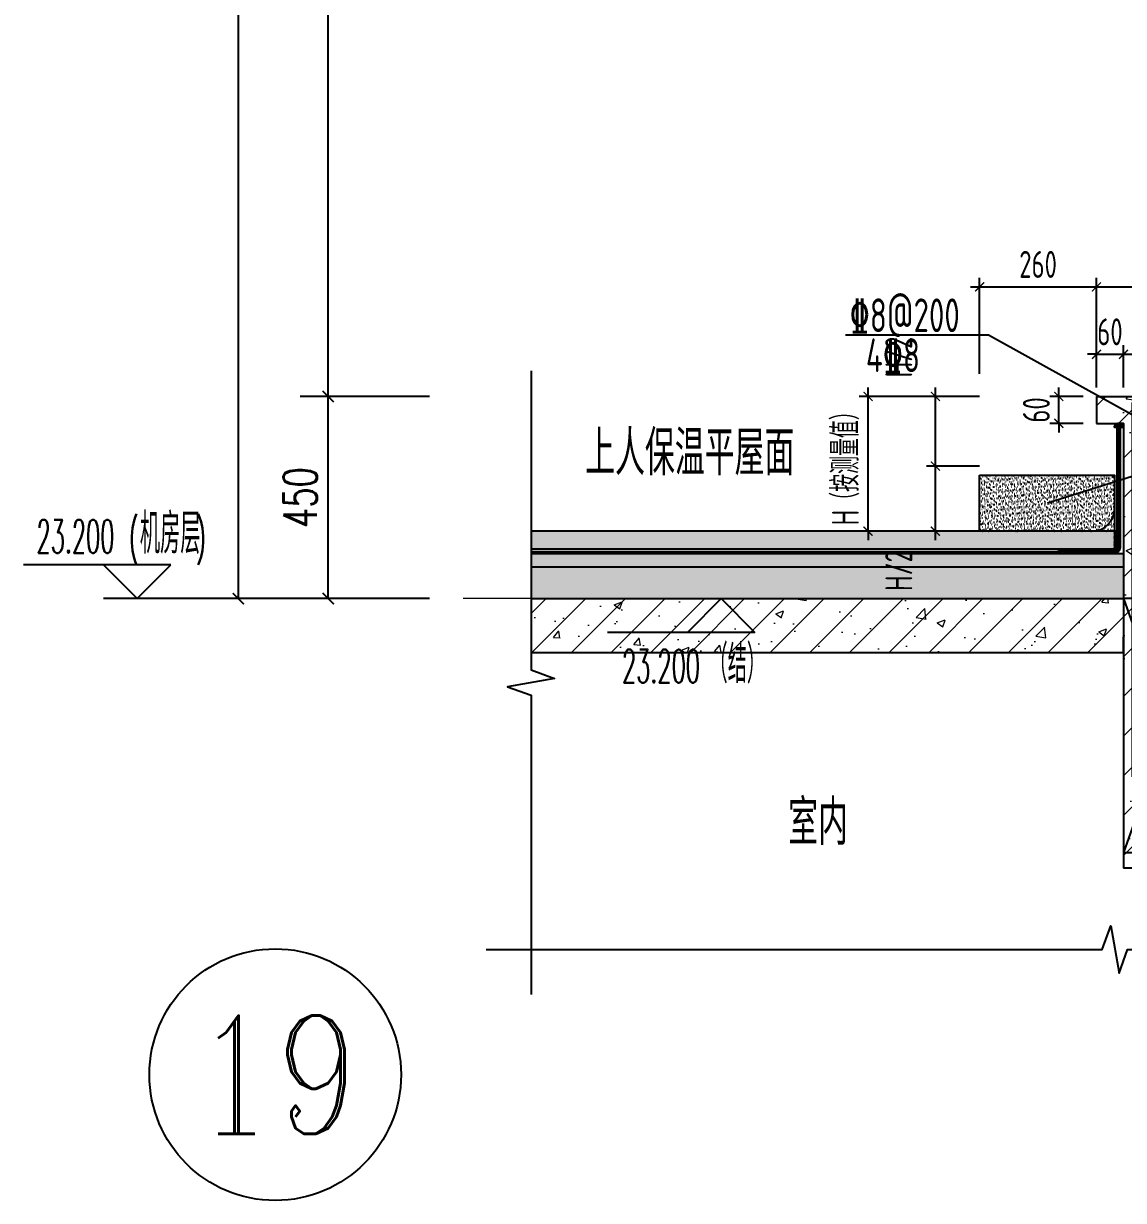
# Model space of a CAD drawing. Extents: x -812054 to 22247, y -644080 to 1003627.
# Drawn here: x -19368 to -16920, y -219265 to -216645 of the extents above; entities that cross this region are included whole.
import ezdxf
from ezdxf.enums import TextEntityAlignment as Align

# ---------------------------------------------------------------- set-up
doc = ezdxf.new("R2010")
doc.units = 0
doc.header["$LTSCALE"] = 1000
doc.linetypes.add('DASH', pattern=[0.35, 0.25, -0.1])
doc.linetypes.add('DOTE', pattern=[2.42, 2, -0.2, 0.02, -0.2])
doc.layers.get('0').update_dxf_attribs({"linetype": 'CONTINUOUS'})
doc.layers.get('DEFPOINTS').update_dxf_attribs({"linetype": 'CONTINUOUS'})
for name, color, linetype in [('3-屋面构造层', 157, 'CONTINUOUS'), ('AXIS', 3, 'CONTINUOUS'), ('DIM', 2, 'CONTINUOUS'), ('DIM_ELEV', 3, 'CONTINUOUS'), ('DIM_IDEN', 67, 'CONTINUOUS'), ('DIM_SYMB', 3, 'CONTINUOUS'), ('PUB_DIM', 3, 'CONTINUOUS'), ('PUB_TEXT', 2, 'CONTINUOUS'), ('REIN', 6, 'CONTINUOUS'), ('S-大样-砼线', 7, 'CONTINUOUS'), ('S-引出线', 40, 'CONTINUOUS'), ('TEXT', 2, 'CONTINUOUS'), ('WALL', 5, 'CONTINUOUS'), ('立面-看线', 251, 'CONTINUOUS')]:
    doc.layers.add(name, color=color, linetype=linetype)
for name, color, linetype, lineweight in [('AXIS_TEXT', 7, 'CONTINUOUS', 20), ('DOTE', 19, 'DOTE', 9), ('PUB_HATCH', 8, 'CONTINUOUS', 9)]:
    doc.layers.add(name, color=color, linetype=linetype, lineweight=lineweight)
doc.styles.add('_TCH_AXIS', font='COMPLEX', dxfattribs={"bigfont": 'GBCBIG'})
doc.styles.add('_TCH_DIM', font='SIMPLEX.shx', dxfattribs={"width": 0.7, "bigfont": 'GBCBIG.shx'})
doc.styles.add('_TCH_DIM_T3', font='SIMPLEX', dxfattribs={"width": 0.705882, "bigfont": 'GBCBIG'})
doc.styles.add('TSSD_DIMENSION', font='Tssdeng.shx', dxfattribs={"width": 0.7, "bigfont": 'tssdchn.shx'})
doc.styles.add('TSSD_REIN', font='tssdeng.shx', dxfattribs={"width": 0.7, "height": 300, "bigfont": 'tssdchn.shx'})
doc.dimstyles.new('_TCH_ARCH&&25', dxfattribs={"dimtxt": 74.375, "dimasz": 25, "dimexe": 62.5, "dimexo": 75, "dimgap": 25, "dimtad": 1, "dimdec": 0, "dimzin": 0, "dimdsep": 46, "dimtxsty": '_TCH_DIM_T3', "dimblk": 'ARCHTICK', "dimcen": 0.09, "dimclrt": 7, "dimazin": 0, "dimtfac": 1, "dimtdec": 0, "dimtix": 1, "dimtmove": 2, "dimatfit": 3, "dimldrblk": 'ARCHTICK', "dimfxl": 1, "dimtolj": 1, "dimtzin": 0, "dimarcsym": 0})
doc.dimstyles.new('TSSD_20_20', dxfattribs={"dimtxt": 60, "dimasz": 20, "dimexe": 20, "dimexo": 50, "dimgap": 20, "dimtad": 1, "dimdec": 0, "dimzin": 0, "dimdsep": 46, "dimtxsty": 'TSSD_DIMENSION', "dimblk": 'ARCHTICK', "dimblk1": 'ARCHTICK', "dimblk2": 'ARCHTICK', "dimcen": 0, "dimdle": 20, "dimclrt": 7, "dimadec": 0, "dimazin": 0, "dimtfac": 1, "dimtdec": 0, "dimtix": 1, "dimtmove": 2, "dimatfit": 3, "dimfxl": 1, "dimtolj": 1, "dimtzin": 0, "dimarcsym": 0})
pattern_1 = [(45, (-700045.335, -61224.87), (-44.194174, 44.194174), []), (50, (-700045.33, -61224.87), (179.315046, -15.688034), [18.75, -206.25]), (355, (-700045.33, -61224.87), (-34.687833, 188.048033), [15, -165]), (100.4514, (-700030.4, -61226.18), (144.627345, 172.359886), [15.935047, -175.28553]), (46.1842, (-700045.33, -61174.87), (266.81026, -41.379754), [28.125, -309.375]), (96.6356, (-700023.1, -61178.32), (233.66568, 243.52947), [23.90257, -262.92825]), (351.1842, (-700045.33, -61174.87), (233.66549, 243.52965), [22.5, -247.5]), (21, (-700020.33, -61187.37), (149.226763, -100.654723), [18.75, -206.25]), (326, (-700020.33, -61187.37), (60.828833, 181.28751), [15, -165]), (71.4514, (-700007.9, -61195.76), (210.055657, 80.632624), [15.935047, -175.28553]), (37.5, (-700045.335, -61224.87), (3.039964, 83.2234635), [0, -163, 0, -167.5, 0, -165.625]), (7.5, (-700045.335, -61224.87), (65.767384, 98.602928), [0, -95.5, 0, -159.25, 0, -63.125]), (327.5, (-700101.085, -61224.87), (133.455609, -5.638718), [0, -62.5, 0, -195, 0, -258.75]), (317.5, (-700126.08, -61224.87), (145.796542, 25.026246), [0, -81.25, 0, -129.5, 0, -183.75])]

# ---------------------------------------------------------------- blocks, each defined once
blk = doc.blocks.new('_ArchTick')
at = {"color": 0, "linetype": 'ByBlock', "const_width": 0.15}
blk.add_lwpolyline([(-0.5, -0.5), (0.5, 0.5)], dxfattribs=at)
blk = doc.blocks.new('*D3499')
at = {"layer": 'DEFPOINTS', "color": 0, "transparency": 16777216}
for p in [(-17488.8, -217475.1), (-17190.5, -217475.2), (-17190.5, -217775.2)]:
    blk.add_point(p, dxfattribs=at)
at = {"layer": 'DIM', "color": 0, "lineweight": -2, "transparency": 16777216}
for p, q in [((-17240.5, -217475.2), (-17508.8, -217475.1)), ((-17488.9, -217775.1), (-17488.8, -217475.1)), ((-17488.8, -217475.1), (-17488.8, -217455.1)), ((-17240.5, -217775.2), (-17508.9, -217775.1)), ((-17488.9, -217775.1), (-17488.9, -217795.1))]:
    blk.add_line(p, q, dxfattribs=at)
at = {"layer": 'DIM', "color": 0, "lineweight": -2, "transparency": 16777216, "xscale": 20, "yscale": 20, "zscale": 20}
for p, rotation in [((-17488.8, -217475.1), 269.9914374680386), ((-17488.9, -217775.1), 89.99143746803853)]:
    blk.add_blockref('_ArchTick', p, dxfattribs=dict(at, rotation=rotation))
at = {"layer": 'DIM', "color": 7, "transparency": 16777216, "insert": (-17538.8, -217625.1), "char_height": 60, "attachment_point": 5, "rotation": 89.9914, "style": 'TSSD_DIMENSION'}
blk.add_mtext('\\A1;H（按测量值）', dxfattribs=at)
blk = doc.blocks.new('*D3500')
at = {"layer": 'DEFPOINTS', "color": 0, "transparency": 16777216}
for p in [(-17338.8, -217475.2), (-17190.5, -217475.2), (-17190.5, -217630.2)]:
    blk.add_point(p, dxfattribs=at)
at = {"layer": 'DIM', "color": 0, "lineweight": -2, "transparency": 16777216}
for p, q in [((-17240.5, -217475.2), (-17358.8, -217475.2)), ((-17338.8, -217650.2), (-17338.8, -217455.2)), ((-17240.5, -217630.2), (-17358.8, -217630.2))]:
    blk.add_line(p, q, dxfattribs=at)
at = {"layer": 'DIM', "color": 0, "lineweight": -2, "transparency": 16777216, "xscale": 20, "yscale": 20, "zscale": 20}
for p, rotation in [((-17338.8, -217475.2), 89.99143746801619), ((-17338.8, -217630.2), 269.9914374680162)]:
    blk.add_blockref('_ArchTick', p, dxfattribs=dict(at, rotation=rotation))
at = {"layer": 'DIM', "color": 7, "transparency": 16777216, "insert": (-17420.5, -217387.5), "char_height": 60, "attachment_point": 5, "rotation": 89.9914, "style": 'TSSD_DIMENSION'}
blk.add_mtext('\\A1;H/2', dxfattribs=at)
blk = doc.blocks.new('*D3501')
at = {"layer": 'DEFPOINTS', "color": 0, "transparency": 16777216}
for p in [(-17338.8, -217630.2), (-17190.5, -217630.2), (-17190.5, -217775.2)]:
    blk.add_point(p, dxfattribs=at)
at = {"layer": 'DIM', "color": 0, "lineweight": -2, "transparency": 16777216}
for p, q in [((-17338.9, -217795.1), (-17338.8, -217610.2)), ((-17240.5, -217630.2), (-17358.8, -217630.2)), ((-17240.5, -217775.1), (-17358.9, -217775.1))]:
    blk.add_line(p, q, dxfattribs=at)
at = {"layer": 'DIM', "color": 0, "lineweight": -2, "transparency": 16777216, "xscale": 20, "yscale": 20, "zscale": 20}
for p, rotation in [((-17338.8, -217630.2), 89.99143746803242), ((-17338.9, -217775.1), 269.9914374680324)]:
    blk.add_blockref('_ArchTick', p, dxfattribs=dict(at, rotation=rotation))
at = {"layer": 'DIM', "color": 7, "transparency": 16777216, "insert": (-17420.5, -217862.7), "char_height": 60, "attachment_point": 5, "rotation": 89.9914, "style": 'TSSD_DIMENSION'}
blk.add_mtext('\\A1;H/2', dxfattribs=at)
blk = doc.blocks.new('*D3504')
at = {"layer": 'DEFPOINTS', "color": 0, "transparency": 16777216}
for p in [(-16720.5, -217231.3), (-16980.5, -217475.2), (-16720.5, -217475.2)]:
    blk.add_point(p, dxfattribs=at)
at = {"layer": 'DIM', "color": 0, "lineweight": -2, "transparency": 16777216}
for p, q in [((-16980.5, -217425.2), (-16980.5, -217211.3)), ((-16720.5, -217425.2), (-16720.5, -217211.3)), ((-17000.5, -217231.3), (-16700.5, -217231.3))]:
    blk.add_line(p, q, dxfattribs=at)
at = {"layer": 'DIM', "color": 0, "lineweight": -2, "transparency": 16777216, "xscale": 20, "yscale": 20, "zscale": 20, "rotation": 180}
blk.add_blockref('_ArchTick', (-16980.5, -217231.3), dxfattribs=at)
at = {"layer": 'DIM', "color": 0, "lineweight": -2, "transparency": 16777216, "xscale": 20, "yscale": 20, "zscale": 20}
blk.add_blockref('_ArchTick', (-16720.5, -217231.3), dxfattribs=at)
at = {"layer": 'DIM', "color": 7, "transparency": 16777216, "insert": (-16850.5, -217181.3), "char_height": 60, "attachment_point": 5, "style": 'TSSD_DIMENSION'}
blk.add_mtext('\\A1;260', dxfattribs=at)
blk = doc.blocks.new('*D3505')
at = {"layer": 'DEFPOINTS', "color": 0, "transparency": 16777216}
for p in [(-16980.5, -217231.3), (-17240.5, -217475.2), (-16980.5, -217475.2)]:
    blk.add_point(p, dxfattribs=at)
at = {"layer": 'DIM', "color": 0, "lineweight": -2, "transparency": 16777216}
for p, q in [((-17240.5, -217425.2), (-17240.5, -217211.3)), ((-16980.5, -217425.2), (-16980.5, -217211.3)), ((-17260.5, -217231.3), (-16960.5, -217231.3))]:
    blk.add_line(p, q, dxfattribs=at)
at = {"layer": 'DIM', "color": 0, "lineweight": -2, "transparency": 16777216, "xscale": 20, "yscale": 20, "zscale": 20, "rotation": 180}
blk.add_blockref('_ArchTick', (-17240.5, -217231.3), dxfattribs=at)
at = {"layer": 'DIM', "color": 0, "lineweight": -2, "transparency": 16777216, "xscale": 20, "yscale": 20, "zscale": 20}
blk.add_blockref('_ArchTick', (-16980.5, -217231.3), dxfattribs=at)
at = {"layer": 'DIM', "color": 7, "transparency": 16777216, "insert": (-17110.5, -217181.3), "char_height": 60, "attachment_point": 5, "style": 'TSSD_DIMENSION'}
blk.add_mtext('\\A1;260', dxfattribs=at)
blk = doc.blocks.new('*D3509')
at = {"layer": 'DEFPOINTS', "color": 0, "transparency": 16777216}
for p in [(-17064.3, -217475.2), (-16960.5, -217475.2), (-16960.5, -217535.2)]:
    blk.add_point(p, dxfattribs=at)
at = {"layer": 'DIM', "color": 0, "lineweight": -2, "transparency": 16777216}
for p, q in [((-17010.5, -217475.2), (-17084.3, -217475.2)), ((-17064.3, -217475.2), (-17064.3, -217455.2)), ((-17064.3, -217535.2), (-17064.3, -217475.2)), ((-17010.5, -217535.2), (-17084.3, -217535.2)), ((-17064.3, -217535.2), (-17064.3, -217555.2))]:
    blk.add_line(p, q, dxfattribs=at)
at = {"layer": 'DIM', "color": 0, "lineweight": -2, "transparency": 16777216, "xscale": 20, "yscale": 20, "zscale": 20}
for p, rotation in [((-17064.3, -217475.2), 270), ((-17064.3, -217535.2), 90)]:
    blk.add_blockref('_ArchTick', p, dxfattribs=dict(at, rotation=rotation))
at = {"layer": 'DIM', "color": 7, "transparency": 16777216, "insert": (-17114.3, -217505.2), "char_height": 60, "attachment_point": 5, "rotation": 90, "style": 'TSSD_DIMENSION'}
blk.add_mtext('\\A1;60', dxfattribs=at)
blk = doc.blocks.new('*D3510')
at = {"layer": 'DEFPOINTS', "color": 0, "transparency": 16777216}
for p in [(-16920.5, -217381.3), (-16980.5, -217505.2), (-16920.5, -217505.2)]:
    blk.add_point(p, dxfattribs=at)
at = {"layer": 'DIM', "color": 0, "lineweight": -2, "transparency": 16777216}
for p, q in [((-16980.5, -217455.2), (-16980.5, -217361.3)), ((-16920.5, -217455.2), (-16920.5, -217361.3)), ((-16980.5, -217381.3), (-17000.5, -217381.3)), ((-16980.5, -217381.3), (-16920.5, -217381.3)), ((-16920.5, -217381.3), (-16900.5, -217381.3))]:
    blk.add_line(p, q, dxfattribs=at)
at = {"layer": 'DIM', "color": 0, "lineweight": -2, "transparency": 16777216, "xscale": 20, "yscale": 20, "zscale": 20}
blk.add_blockref('_ArchTick', (-16980.5, -217381.3), dxfattribs=at)
at = {"layer": 'DIM', "color": 0, "lineweight": -2, "transparency": 16777216, "xscale": 20, "yscale": 20, "zscale": 20, "rotation": 180}
blk.add_blockref('_ArchTick', (-16920.5, -217381.3), dxfattribs=at)
at = {"layer": 'DIM', "color": 7, "transparency": 16777216, "insert": (-16950.5, -217331.3), "char_height": 60, "attachment_point": 5, "style": 'TSSD_DIMENSION'}
blk.add_mtext('\\A1;60', dxfattribs=at)
blk = doc.blocks.new('*D3511')
at = {"layer": 'DEFPOINTS', "color": 0, "transparency": 16777216}
for p in [(-18690, -217475.2), (-18390, -217475.2), (-18390, -217925.2)]:
    blk.add_point(p, dxfattribs=at)
at = {"layer": 'PUB_DIM', "color": 0, "lineweight": -2, "transparency": 16777216}
for p, q in [((-18465, -217475.2), (-18752.5, -217475.2)), ((-18690, -217925.2), (-18690, -217475.2)), ((-18465, -217925.2), (-18752.5, -217925.2))]:
    blk.add_line(p, q, dxfattribs=at)
at = {"layer": 'PUB_DIM', "color": 0, "lineweight": -2, "transparency": 16777216, "xscale": 25, "yscale": 25, "zscale": 25}
for p, rotation in [((-18690, -217475.2), 90), ((-18690, -217925.2), 270)]:
    blk.add_blockref('_ArchTick', p, dxfattribs=dict(at, rotation=rotation))
at = {"layer": 'PUB_DIM', "color": 7, "transparency": 16777216, "insert": (-18752.2, -217700.2), "char_height": 74.38, "attachment_point": 5, "rotation": 90, "style": '_TCH_DIM_T3'}
blk.add_mtext('\\A1;450', dxfattribs=at)
blk = doc.blocks.new('*D3512')
at = {"layer": 'DEFPOINTS', "color": 0, "transparency": 16777216}
for p in [(-18690, -215275.2), (-18390, -215275.2), (-18390, -217475.2)]:
    blk.add_point(p, dxfattribs=at)
at = {"layer": 'PUB_DIM', "color": 0, "lineweight": -2, "transparency": 16777216}
for p, q in [((-18465, -215275.2), (-18752.5, -215275.2)), ((-18690, -217475.2), (-18690, -215275.2)), ((-18465, -217475.2), (-18752.5, -217475.2))]:
    blk.add_line(p, q, dxfattribs=at)
at = {"layer": 'PUB_DIM', "color": 0, "lineweight": -2, "transparency": 16777216, "xscale": 25, "yscale": 25, "zscale": 25}
for p, rotation in [((-18690, -215275.2), 90), ((-18690, -217475.2), 270)]:
    blk.add_blockref('_ArchTick', p, dxfattribs=dict(at, rotation=rotation))
at = {"layer": 'PUB_DIM', "color": 7, "transparency": 16777216, "insert": (-18752.2, -216375.2), "char_height": 74.38, "attachment_point": 5, "rotation": 90, "style": '_TCH_DIM_T3'}
blk.add_mtext('\\A1;2200', dxfattribs=at)
blk = doc.blocks.new('*D3515')
at = {"layer": 'DEFPOINTS', "color": 0, "transparency": 16777216}
for p in [(-18890, -215025.2), (-18390, -215025.2), (-18390, -217925.2)]:
    blk.add_point(p, dxfattribs=at)
at = {"layer": 'PUB_DIM', "color": 0, "lineweight": -2, "transparency": 16777216}
for p, q in [((-18465, -215025.2), (-18952.5, -215025.2)), ((-18890, -217925.2), (-18890, -215025.2)), ((-18465, -217925.2), (-18952.5, -217925.2))]:
    blk.add_line(p, q, dxfattribs=at)
at = {"layer": 'PUB_DIM', "color": 0, "lineweight": -2, "transparency": 16777216, "xscale": 25, "yscale": 25, "zscale": 25}
for p, rotation in [((-18890, -215025.2), 90), ((-18890, -217925.2), 270)]:
    blk.add_blockref('_ArchTick', p, dxfattribs=dict(at, rotation=rotation))
at = {"layer": 'PUB_DIM', "color": 7, "transparency": 16777216, "insert": (-18952.2, -216475.2), "char_height": 74.38, "attachment_point": 5, "rotation": 90, "style": '_TCH_DIM_T3'}
blk.add_mtext('\\A1;2900', dxfattribs=at)
blk = doc.blocks.new('20210809.04175823')
at = {"layer": 'REIN', "const_width": 9}
blk.add_lwpolyline([(87795.5, 66684), (87795.5, 67513.4), (87946.6, 67513.4), (87946.6, 66678.4)], dxfattribs=at)
at = {"layer": 'REIN', "const_width": 8}
for points in [[(87808.2, 67496.1, 1), (87816.2, 67496.1, 1)], [(87926, 67496.1, 1), (87934, 67496.1, 1)], [(87808.2, 67290.1, 1), (87816.2, 67290.1, 1)], [(87926, 67290.1, 1), (87934, 67290.1, 1)]]:
    blk.add_lwpolyline(points, format="xyb", close=True, dxfattribs=at)
at = {"layer": 'S-大样-砼线'}
for p, q in [((87773.3, 67080.9), (87973.3, 66515.9)), ((87973.3, 67080.9), (87773.3, 66515.9))]:
    blk.add_line(p, q, dxfattribs=at)
blk.add_lwpolyline([(87973.3, 67080.9), (87773.3, 67080.9), (87773.3, 66515.9), (87973.3, 66515.9)], close=True, dxfattribs=at)
at = {"layer": 'S-引出线'}
blk.add_lwpolyline([(87846.2, 67460.1), (87472.9, 67667.2), (87154.5, 67667.2)], dxfattribs=at)
at = {"layer": 'TEXT', "style": 'TSSD_REIN', "width": 0.7}
for s, p in [('%%1328@200', (87164, 67674.1)), ('4%%1328', (87200.1, 67585))]:
    blk.add_text(s, height=75, rotation=0, dxfattribs=at).set_placement(p)

msp = doc.modelspace()

# ---------------------------------------------------------------- hatches: boundary and pattern name
at = {"layer": '3-屋面构造层'}
h = msp.add_hatch(dxfattribs=at)
h.set_pattern_fill('隔热材料01', color=256, scale=7.692308, style=0)
h.set_pattern_definition([(270, (-1995830.583, -1103824.6645), (3.846153863, -7e-16), [0.385980771, -3.460173092]), (270, (-1995833.4645, -1103824.6645), (3.846153863, -7e-16), [0.385980771, -3.460173092]), (90, (-1995831.502, -1103827.2745), (-3.846153863, 2e-16), [0.385980771, -3.460173092]), (90, (-1995832.5456, -1103827.2745), (-3.846153863, 2e-16), [0.385980771, -3.460173092]), (180, (-1995830.0998, -1103827.8926), (-5e-16, -3.846153863), [3.848019248, 0.0018653846]), (135, (-1995831.1734, -1103827.6996), (2e-16, 3.8461441747), [0.328307694, -5.110980792]), (116.56505, (-1995827.5594, -1103827.4674), (8.6793e-06, 3.8461487416), [0.215769232, -8.384500037]), (116.56505, (-1995831.4056, -1103827.4674), (8.6793e-06, 3.8461487416), [0.215769232, -8.384500037]), (153.43495, (-1995826.9413, -1103827.8926), (-8.6793e-06, 3.8461487416), [0.431538463, -8.168730805]), (153.43495, (-1995830.7875, -1103827.8926), (-8.6793e-06, 3.8461487416), [0.431538463, -8.168730805]), (63.43495, (-1995827.656, -1103826.8885), (-8.6793e-06, 3.8461487416), [2.054923086, -6.5453461826]), (63.43495, (-1995831.5021, -1103826.8885), (-8.6793e-06, 3.8461487416), [2.054923086, -6.5453461826]), (116.56505, (-1995826.737, -1103824.6645), (8.6793e-06, 3.8461487416), [0.215769232, -8.384500037]), (116.56505, (-1995830.5831, -1103824.6645), (8.6793e-06, 3.8461487416), [0.215769232, -8.384500037]), (135, (-1995830.6796, -1103824.4716), (2e-16, 3.8461441747), [0.328307694, -5.110980792]), (153.43495, (-1995827.0656, -1103824.2394), (-8.6793e-06, 3.8461487416), [0.431538463, -8.168730805]), (153.43495, (-1995830.9117, -1103824.2394), (-8.6793e-06, 3.8461487416), [0.431538463, -8.168730805]), (45, (-1995833.368, -1103824.4716), (2e-16, 3.8461441747), [0.328307694, -5.110980792]), (63.43495, (-1995829.6184, -1103824.6645), (-8.6793e-06, 3.8461487416), [0.215769232, -8.384500037]), (63.43495, (-1995833.4645, -1103824.6645), (-8.6793e-06, 3.8461487416), [0.215769232, -8.384500037]), (26.56505, (-1995829.2897, -1103824.2394), (8.6793e-06, 3.8461487416), [0.431538463, -8.168730805]), (26.56505, (-1995833.136, -1103824.2394), (8.6793e-06, 3.8461487416), [0.431538463, -8.168730805]), (116.56505, (-1995828.6994, -1103826.8885), (8.6793e-06, 3.8461487416), [2.054923086, -6.5453461826]), (116.56505, (-1995832.5456, -1103826.8885), (8.6793e-06, 3.8461487416), [2.054923086, -6.5453461826]), (45, (-1995832.8742, -1103827.6996), (2e-16, 3.8461441747), [0.328307694, -5.110980792]), (63.43495, (-1995828.7959, -1103827.4674), (-8.6793e-06, 3.8461487416), [0.215769232, -8.384500037]), (63.43495, (-1995832.642, -1103827.4674), (-8.6793e-06, 3.8461487416), [0.215769232, -8.384500037]), (26.56505, (-1995829.414, -1103827.8926), (8.6793e-06, 3.8461487416), [0.431538463, -8.168730805]), (26.56505, (-1995833.2602, -1103827.8926), (8.6793e-06, 3.8461487416), [0.431538463, -8.168730805])])
edge = h.paths.add_edge_path()
edge.add_arc((-16931.27, -217544.39), 9.23, 90, 180, ccw=False)
edge.add_line((-16931.27, -217535.16), (-16920.5, -217535.16))
edge.add_line((-16920.5, -217535.16), (-16920.5, -217544.39))
edge.add_line((-16920.5, -217544.39), (-16940.5, -217544.39))
h = msp.add_hatch(dxfattribs=at)
h.set_pattern_fill('混凝土', color=256, scale=5, angle=-1.14576, style=0)
h.set_pattern_definition([(48.8542372, (-2078592.068, -1147916.525), (35.7930991, -3.8540962), [3.75, -41.25]), (353.8542372, (-2078592.068, -1147916.525), (-6.18413784, 37.7408106), [3, -33]), (99.3056372, (-2078589.085, -1147916.846), (29.6089874, 33.88669106), [3.1870095, -35.0571056]), (45.0384372, (-2078591.868, -1147906.527), (53.1858973, -9.3413237), [5.625, -61.875]), (95.4898372, (-2078587.435, -1147907.306), (47.6977146, 47.7616795), [4.7805144, -52.58565]), (350.0384372, (-2078591.87, -1147906.527), (47.6976773, 47.7617167), [4.5, -49.5]), (19.8542372, (-2078586.92, -1147909.127), (29.43684693, -20.72370726), [3.75, -41.25]), (324.8542372, (-2078586.92, -1147909.127), (12.88833923, 36.00698624), [3, -33]), (70.3056372, (-2078584.465, -1147910.854), (42.32519773, 15.28324586), [3.1870095, -35.0571056]), (36.35423716, (-2078592.068, -1147916.525), (0.9406985, 16.62920733), [0, -32.6, 0, -33.5, 0, -33.125]), (6.3542372, (-2078592.068, -1147916.525), (13.54517982, 19.45362572), [0, -19.1, 0, -31.85, 0, -12.625]), (326.35423716, (-2078603.215, -1147916.302), (26.66323482, -1.66123381), [0, -12.5, 0, -39, 0, -51.75]), (316.3542372, (-2078608.214, -1147916.202), (29.25356332, 4.4211788), [0, -16.25, 0, -25.9, 0, -36.75])])
h.paths.add_polyline_path([(-18238.78, -217815.16), (-18238.78, -217775.16), (-16940.5, -217775.16), (-16940.5, -217815.16)])
h = msp.add_hatch(dxfattribs=at)
h.set_pattern_fill('隔热材料03', color=256, scale=12.5, style=0)
h.set_pattern_definition([(113.578, (-2496247.913, -729511.7962), (-0.0086926214, 6.2699620763), [1.075, -0.5693125, 2.8375, -0.5693125, 1.075, -0.6825]), (66.42, (-2496246.276, -729511.7962), (2.7277878508, 6.04248e-05), [1.075, -0.5693125, 2.840375, -0.5693125, 1.075, -0.6825]), (180, (-2496246.276, -729511.796), (0, 6.25), [1.636625, -1.0910625]), (180, (-2496247.64, -729506.171), (0, 6.25), [1.636625, -1.0910625]), (90, (-2496245.8444, -729510.807), (2.72775, 2e-16), [0.52175, -5.72825]), (90, (-2496247.2082, -729507.682), (2.72775, 2e-16), [0.52175, -5.72825]), (90, (-2496248.3444, -729510.807), (2.72775, 2e-16), [0.52175, -5.72825]), (90, (-2496249.7082, -729507.682), (2.72775, 2e-16), [0.52175, -5.72825])])
edge = h.paths.add_edge_path()
edge.add_line((-16934.25, -217775.16), (-16934.25, -217811.11))
edge.add_arc((-16940.5, -217811.11), 6.25, -90, 0, ccw=False)
edge.add_line((-16940.5, -217817.36), (-16940.5, -217775.16))
edge.add_line((-16940.5, -217775.16), (-16934.25, -217775.16))
h = msp.add_hatch(dxfattribs=at)
h.set_pattern_fill('焦渣矿渣', color=256, scale=4, angle=-1.14576, style=0)
h.set_pattern_definition([(358.85423716, (-2078592.068, -1147906.525), (8.27546507, 13.69326162), [1.6, -14.4]), (298.85423716, (-2078592.068, -1147906.525), (15.99644496, -0.32013217), [1.6, -14.4]), (238.85423716, (-2078590.468, -1147906.557), (7.72097989, -14.01339379), [1.6, -14.4]), (268.8542372, (-2078585.669, -1147906.653), (15.83683295, -8.3183365), [2.4, -11.456]), (268.8542372, (-2078584.069, -1147906.685), (15.83683295, -8.3183365), [2.4, -11.456]), (268.8542372, (-2078582.47, -1147906.717), (15.83683295, -8.3183365), [2.4, -11.456])])
h.paths.add_polyline_path([(-18238.78, -217855.16), (-18238.78, -217825.16), (-16920.51, -217825.16), (-16920.51, -217855.16)])
h = msp.add_hatch(dxfattribs=at)
h.set_pattern_fill('加气混凝土', color=256, scale=5, style=0)
h.set_pattern_definition([(0, (-2078574.37, -1147934.825), (30, 60), [0, -60]), (0, (-2078609.47, -1147942.925), (30, 60), [0, -60]), (0, (-2078589.97, -1147943.525), (30, 60), [0, -60]), (0, (-2078568.67, -1147925.825), (30, 60), [0, -60]), (0, (-2078593.57, -1147946.525), (30, 60), [0, -60]), (0, (-2078562.67, -1147888.025), (30, 60), [0, -60]), (0, (-2078580.97, -1147892.825), (30, 60), [0, -60]), (0, (-2078571.37, -1147900.325), (30, 60), [0, -60]), (0, (-2078620.27, -1147901.525), (30, 60), [0, -60]), (0, (-2078590.87, -1147904.225), (30, 60), [0, -60]), (0, (-2078602.27, -1147919.525), (30, 60), [0, -60]), (0, (-2078601.67, -1147942.025), (30, 60), [0, -60]), (0, (-2078579.17, -1147944.425), (30, 60), [0, -60]), (0, (-2078562.67, -1147918.025), (30, 60), [0, -60]), (0, (-2078618.77, -1147927.325), (30, 60), [0, -60]), (0, (-2078613.67, -1147917.125), (30, 60), [0, -60]), (0, (-2078590.27, -1147921.325), (30, 60), [0, -60]), (0, (-2078598.67, -1147930.025), (30, 60), [0, -60]), (0, (-2078603.47, -1147910.225), (30, 60), [0, -60]), (0, (-2078595.97, -1147887.725), (30, 60), [0, -60]), (0, (-2078616.37, -1147939.925), (30, 60), [0, -60]), (0, (-2078583.37, -1147900.025), (30, 60), [0, -60]), (0, (-2078611.27, -1147899.125), (30, 60), [0, -60]), (0, (-2078616.07, -1147891.325), (30, 60), [0, -60]), (130.601294, (-2078566.3532, -1147906.811), (-149.999998343, 180.000000787), [2.6341554, -1103.7111]), (18.4349488, (-2078570.639, -1147905.668), (149.999999447, 59.999999557), [2.710524, -376.76279]), (90, (-2078570.64, -1147908.24), (30, 60), [2.5714284, -117.428565]), (161.565051, (-2078568.0675, -1147909.097), (-150.000000755, 59.999995527), [2.710524, -376.76279]), (53.1301023, (-2078568.068, -1147909.097), (30.000000057, 59.99999997), [2.857143, -297.14285]), (135, (-2078565.782, -1147939.668), (-30.00000363, 59.99999594), [2.424366, -167.28126]), (45, (-2078569.21, -1147939.668), (29.9999998, 59.99999976), [2.424366, -167.28126]), (135, (-2078567.496, -1147941.382), (-30.00000363, 59.99999594), [2.424366, -167.28126]), (45, (-2078567.496, -1147941.382), (29.9999998, 59.99999976), [2.424366, -167.28126]), (116.565051, (-2078594.64, -1147899.38), (-5.2e-06, 119.9999967), [3.1943826, -63.88765]), (180, (-2078596.07, -1147896.525), (-30, 60), [3.4285716, -56.571425]), (63.4349488, (-2078600.925, -1147899.38), (3e-07, 119.9999994), [3.1943826, -63.88765]), (116.565051, (-2078599.496, -1147902.24), (-5.2e-06, 119.9999967), [3.1943826, -63.88765]), (0, (-2078599.496, -1147902.24), (30, 60), [3.4285716, -56.571425]), (63.4349488, (-2078596.07, -1147902.24), (3e-07, 119.9999994), [3.1943826, -63.88765]), (107.102728, (-2078572.0675, -1147919.668), (-89.9999965592, 300.000000484), [3.8861346, -1628.29025]), (143.972626, (-2078573.2104, -1147915.954), (-569.999992774, 419.999999525), [3.8861346, -812.202]), (180, (-2078576.353, -1147913.67), (-30, 60), [3.7142856, -56.28571]), (36.0273733, (-2078583.2104, -1147915.954), (569.999995788, 419.999995472), [3.8861346, -812.202]), (71.5650511, (-2078584.353, -1147919.382), (90.000000462, 299.999999483), [3.6140316, -375.85928]), (107.102728, (-2078583.2104, -1147923.0967), (-89.9999965592, 300.000000484), [3.8861346, -1628.29025]), (143.972626, (-2078580.0675, -1147925.3824), (-569.999992774, 419.999999525), [3.8861346, -812.202]), (0, (-2078580.07, -1147925.38), (30, 60), [3.7142856, -56.28571]), (36.0273733, (-2078576.3532, -1147925.3824), (569.999995788, 419.999995472), [3.8861346, -812.202]), (71.5650511, (-2078573.21, -1147923.097), (90.000000462, 299.999999483), [3.6140316, -375.85928]), (150.255118, (-2078571.496, -1147891.668), (-90.000000213, 59.999999257), [2.303502, -481.43196]), (90, (-2078573.496, -1147892.81), (30, 60), [2.2857144, -117.714275]), (29.7448813, (-2078573.496, -1147892.811), (90.000000053, 59.99999972), [2.303502, -481.43196]), (116.565051, (-2078585.496, -1147934.24), (-5.2e-06, 119.9999967), [3.1943826, -63.88765]), (168.690067, (-2078586.9247, -1147931.3824), (-270.0000002, 59.999998494), [2.9137254, -608.96855]), (41.1859251, (-2078592.0675, -1147932.811), (749.999995456, 659.999994229), [3.0371844, -1272.5802]), (90, (-2078592.068, -1147935.668), (30, 60), [2.857143, -117.14285]), (138.814074, (-2078589.7818, -1147937.668), (-749.999986669, 660.0000042036), [3.0371844, -1272.5802]), (16.6992442, (-2078589.7818, -1147937.668), (989.9999925516, 299.9999968578), [2.982945, -1249.85375]), (60.9453959, (-2078586.9247, -1147936.811), (29.9999999204, 59.9999994693), [2.9416086, -1232.53395]), (109.983106, (-2078610.639, -1147909.0967), (-150.000000565, 419.9999988885), [3.3442002, -1401.21975]), (155.556045, (-2078611.7818, -1147905.9538), (-390.0000014866, 179.9999962603), [3.4522986, -1446.51315]), (24.4439547, (-2078618.0675, -1147905.9538), (390.0000001945, 179.9999991342), [3.4522986, -1446.51315]), (70.0168934, (-2078619.2104, -1147909.0967), (150.0000004522, 419.999998958), [3.3442002, -1401.21975]), (109.983106, (-2078618.0675, -1147912.2395), (-150.000000565, 419.9999988885), [3.3442002, -1401.21975]), (160.016893, (-2078614.9246, -1147913.3824), (-150.000000088, 59.999997267), [3.3442002, -698.93775]), (19.9831065, (-2078614.9246, -1147913.3824), (149.999999176, 59.999999905), [3.3442002, -698.93775]), (70.0168934, (-2078611.7818, -1147912.2395), (150.0000004522, 419.999998958), [3.3442002, -1401.21975]), (122.005383, (-2078588.353, -1147914.525), (-30.000004026, 59.999996937), [2.6954232, -563.3434]), (18.4349488, (-2078592.353, -1147913.097), (149.999999447, 59.999999557), [2.710524, -376.76279]), (90, (-2078592.353, -1147915.668), (30, 60), [2.5714284, -117.428565]), (161.565051, (-2078589.782, -1147916.525), (-150.000000755, 59.999995527), [2.710524, -376.76279]), (54.4623222, (-2078589.7818, -1147916.5252), (209.9999996957, 299.9999995506), [2.457807, -1029.82115]), (116.565051, (-2078605.78, -1147929.097), (-5.2e-06, 119.9999967), [3.1943826, -63.88765]), (180, (-2078607.21, -1147926.24), (-30, 60), [3.142857, -56.85714]), (59.0362434, (-2078612.0675, -1147929.0967), (30.000000098, 59.999999709), [3.3319728, -696.3822]), (120.963756, (-2078610.353, -1147931.954), (-30.0000041, 59.999997245), [3.3319728, -696.3822]), (0, (-2078610.353, -1147931.954), (30, 60), [3.142857, -56.85714]), (63.4349488, (-2078607.21, -1147931.954), (3e-07, 119.9999994), [3.1943826, -63.88765])])
h.paths.add_polyline_path([(-16920.5, -217925.16), (-18238.78, -217925.16), (-18238.78, -217895.16), (-16920.5, -217895.16)])
at = {"layer": 'PUB_HATCH'}
h = msp.add_hatch(dxfattribs=at)
h.set_pattern_fill('钢筋混凝土', color=256, scale=25, style=0)
h.set_pattern_definition(pattern_1)
h.paths.add_polyline_path([(-16980.5, -217535.16), (-16920.5, -217535.16), (-16720.5, -217475.16), (-16980.5, -217475.16)])
h = msp.add_hatch(dxfattribs=at)
h.set_pattern_fill('钢筋混凝土', color=256, scale=25, style=0)
h.set_pattern_definition(pattern_1)
h.paths.add_polyline_path([(-16720.5, -217475.16), (-16920.5, -217535.16), (-16920.5, -217925.16), (-16853.83, -217965.16), (-16720.5, -217925.16)])
h = msp.add_hatch(dxfattribs=at)
h.set_pattern_fill('钢筋混凝土', color=256, scale=25, style=0)
h.set_pattern_definition(pattern_1)
h.paths.add_polyline_path([(-18238.78, -218045.16), (-16920.5, -218045.16), (-16853.83, -217965.16), (-16920.5, -217925.16), (-18238.78, -217925.16)])
h = msp.add_hatch(dxfattribs=at)
h.set_pattern_fill('钢筋混凝土', color=256, scale=25, style=0)
h.set_pattern_definition(pattern_1)
h.paths.add_polyline_path([(-16853.83, -217965.16), (-16920.5, -218045.16), (-16920.5, -218010.16), (-16787.17, -218043.49), (-16720.5, -218010.16), (-16720.5, -217925.16)])
h = msp.add_hatch(dxfattribs=at)
h.set_pattern_fill('钢筋混凝土', color=256, scale=25, style=0)
h.set_pattern_definition(pattern_1)
h.paths.add_polyline_path([(-16787.17, -218043.49), (-16920.5, -218010.16), (-16920.5, -218525.16), (-16720.5, -218525.16), (-16720.5, -218110.16)])
at = {"layer": '立面-看线'}
h = msp.add_hatch(dxfattribs=at)
h.set_pattern_fill('碎沙', color=256, scale=4)
h.set_pattern_definition([(37.5, (-818293.741, -603087.112), (-0.32000626, 9.78826475), [0, -7.7216, 0, -8.636, 0, -8.255]), (7.5, (-818293.741, -603087.112), (8.99046566, 14.33650201), [0, -4.1656, 0, -6.9596, 0, -2.667]), (327.5, (-818299.989, -603087.112), (15.819847405, 0.02874369), [0, -2.54, 0, -9.144, 0, -11.938]), (317.5, (-818299.99, -603087.112), (15.27112905, 4.45858647), [0, -1.27, 0, -5.9944, 0, -6.858])])
h.paths.add_polyline_path([(-16940.5, -217775.16), (-16940.5, -217650.15), (-17240.5, -217650.15), (-17240.5, -217775.16)])
h = msp.add_hatch(dxfattribs=at)
h.set_pattern_fill('HONEY', color=256, scale=7)
h.set_pattern_definition([(0, (-2795493.341, -1519448.792), (16.66875, 9.623705), [11.1125, -22.225]), (120, (-2795493.341, -1519448.792), (-16.66874801, 9.62370845), [11.1125, -22.225]), (60, (-2795493.341, -1519448.792), (1.99e-06, 19.24741345), [-22.225, 11.1125])])
h.paths.add_polyline_path([(-16920.5, -217895.16), (-18238.78, -217895.16), (-18238.78, -217855.16), (-16920.5, -217855.16)])

# ---------------------------------------------------------------- linework, layer by layer
at = {"layer": '3-屋面构造层'}
for p, q in [((-16934.25, -217775.16), (-18238.78, -217775.16)), ((-16940.5, -217775.16), (-16940.5, -217817.36)), ((-16940.49, -217815.16), (-18238.78, -217815.16)), ((-16920.51, -217825.16), (-18238.78, -217825.16)), ((-16920.51, -217855.16), (-18238.78, -217855.16))]:
    msp.add_line(p, q, dxfattribs=at)
at = {"layer": '3-屋面构造层', "color": 251, "linetype": 'DASH', "ltscale": 0.05, "true_color": 0x636466, "const_width": 2.5}
for points in [[(-17055.5, -217818.61), (-16940.5, -217818.61, 0.4142136), (-16933, -217811.11), (-16933, -217544.39)], [(-17055.5, -217822.36), (-16940.5, -217822.36, 0.4142136), (-16929.25, -217811.11), (-16929.25, -217544.39)]]:
    msp.add_lwpolyline(points, format="xyb", dxfattribs=at)
at = {"layer": '3-屋面构造层', "color": 251, "true_color": 0x636466}
for points in [[(-17055.5, -217819.86), (-16940.5, -217819.86, 0.4142136), (-16931.75, -217811.11), (-16931.75, -217544.39)], [(-17055.5, -217817.36), (-16940.5, -217817.36, 0.4142136), (-16934.25, -217811.11), (-16934.25, -217544.39)], [(-17055.5, -217821.11), (-16940.5, -217821.11, 0.4142136), (-16930.5, -217811.11), (-16930.5, -217544.39), (-16928, -217544.39), (-16928, -217811.11, -0.4142136), (-16940.5, -217823.61), (-17055.5, -217823.61)]]:
    msp.add_lwpolyline(points, format="xyb", dxfattribs=at)
at = {"layer": '3-屋面构造层', "ltscale": 0.8}
msp.add_lwpolyline([(-16940.5, -217544.39, -0.4142136), (-16931.27, -217535.16), (-16920.5, -217535.16), (-16920.5, -217544.39), (-16940.5, -217544.39)], format="xyb", dxfattribs=at)
at = {"layer": '3-屋面构造层', "color": 251, "linetype": 'DASH', "ltscale": 0.05, "true_color": 0x636466, "const_width": 2.5}
for points in [[(-17055.5, -217818.61), (-17069.4, -217822.36)], [(-17069.4, -217822.36), (-18238.78, -217822.36)]]:
    msp.add_lwpolyline(points, dxfattribs=at)
at = {"layer": '3-屋面构造层', "color": 251, "true_color": 0x636466}
for points in [[(-17056.06, -217817.5), (-17069.96, -217821.25)], [(-17068.84, -217823.48), (-17054.94, -217819.73)], [(-17069.4, -217821.11), (-18238.78, -217821.11)], [(-18238.78, -217823.61), (-17069.4, -217823.61)]]:
    msp.add_lwpolyline(points, dxfattribs=at)
at = {"layer": '3-屋面构造层'}
msp.add_arc((-16990.5, -217725.16), 50, 270, 360, dxfattribs=at)
at = {"layer": 'AXIS', "color": 6}
msp.add_circle((-18807.96, -218984.53), 280, dxfattribs=at)
at = {"layer": 'DIM_ELEV'}
for p, q in [((-19039.98, -217850.16), (-19367.98, -217850.16)), ((-19114.98, -217925.16), (-19189.98, -217850.16)), ((-19114.98, -217925.16), (-19039.98, -217850.16)), ((-18689.98, -217925.16), (-19189.98, -217925.16))]:
    msp.add_line(p, q, dxfattribs=at)
at = {"layer": 'DIM_ELEV', "color": 3}
for p, q in [((-17815.66, -217925.16), (-17890.66, -218000.16)), ((-17815.66, -217925.16), (-17740.66, -218000.16)), ((-17740.66, -218000.16), (-18068.66, -218000.16))]:
    msp.add_line(p, q, dxfattribs=at)
at = {"layer": 'DIM_IDEN'}
msp.add_line((-17089.79, -217712.04), (-16574.26, -217549.74), dxfattribs=at)
at = {"layer": 'DIM_SYMB'}
for points in [[(-18238.78, -217417.9), (-18238.78, -218083.79), (-18186.28, -218102.89), (-18291.28, -218121.41), (-18238.78, -218140.04), (-18238.78, -218805.92)], [(-18338.78, -218705.92), (-16967.77, -218705.92), (-16948.66, -218653.42), (-16930.14, -218758.42), (-16911.52, -218705.92), (-15540.5, -218705.92)]]:
    msp.add_lwpolyline(points, dxfattribs=at)
at = {"layer": 'DOTE', "color": 1, "linetype": 'DOTE', "ltscale": 0.2}
msp.add_line((-15640.5, -217925.16), (-18389.98, -217925.16), dxfattribs=at)
at = {"layer": 'WALL'}
for p, q in [((-16980.5, -217475.16), (-16720.5, -217475.16)), ((-16980.5, -217475.16), (-16980.5, -217535.16)), ((-16980.5, -217535.16), (-16920.5, -217535.16)), ((-16920.5, -217535.16), (-16920.5, -217925.16)), ((-18238.78, -217925.16), (-16920.5, -217925.16)), ((-18238.78, -217925.16), (-18238.78, -218045.16)), ((-16920.5, -218045.16), (-16920.5, -218010.16)), ((-16920.5, -218010.16), (-16920.5, -218525.16)), ((-18238.78, -218045.16), (-16920.5, -218045.16)), ((-16720.5, -218525.16), (-16920.5, -218525.16))]:
    msp.add_line(p, q, dxfattribs=at)
msp.add_lwpolyline([(-17240.5, -217650.15), (-16940.5, -217650.15), (-16940.5, -217775.16), (-17240.5, -217775.16)], close=True, dxfattribs=at)

# ---------------------------------------------------------------- block references
at = {"layer": 'REIN'}
msp.add_blockref('20210809.04175823', (-104693.79, -285006.1), dxfattribs=at)

# ---------------------------------------------------------------- texts
at = {"layer": 'AXIS_TEXT', "color": 6, "style": '_TCH_AXIS'}
msp.add_text('19', height=262.756, dxfattribs=at).set_placement((-18989.38, -219115.91), (-18626.53, -219115.91), align=Align.FIT)
at = {"layer": 'DIM_ELEV', "color": 7, "style": '_TCH_DIM'}
for s, height, width, p in [('（结）', 84.397, 0.7, (-17843.6, -218112.68)), ('23.200', 74.375, 0.494118, (-18036.1, -218112.68))]:
    msp.add_text(s, height=height, dxfattribs=dict(at, width=width)).set_placement(p)
at = {"layer": 'PUB_TEXT'}
for s, height, style, width, p in [('上人保温平屋面', 100, 'TSSD_REIN', 0.7, (-18118.3, -217650.82)), ('(', 74.38, '_TCH_DIM', 0.494118, (-19133.68, -217825.13)), ('机房层', 89.362, '_TCH_DIM', 0.7, (-19109.18, -217825.13)), (')', 74.38, '_TCH_DIM', 0.494118, (-18984.07, -217825.13)), ('23.200', 74.375, '_TCH_DIM', 0.494118, (-19339.08, -217823.91)), ('室内', 100, 'TSSD_REIN', 0.7, (-17666.64, -218473.15))]:
    msp.add_text(s, height=height, dxfattribs=dict(at, style=style, width=width)).set_placement(p)

# ---------------------------------------------------------------- dimensions: what is measured, and where the dimension line sits
at = {"layer": 'DIM'}
for p1, p2, distance, picture, middle in [((-17240.5, -217475.16), (-16980.5, -217475.16), 243.82, '*D3505', (-17110.5, -217181.34)), ((-16980.5, -217475.16), (-16720.5, -217475.16), 243.82, '*D3504', (-16850.5, -217181.34)), ((-16980.5, -217505.16), (-16920.5, -217505.16), 123.82, '*D3510', (-16950.5, -217331.34)), ((-16960.5, -217535.16), (-16960.5, -217475.16), 103.82, '*D3509', (-17114.32, -217505.16))]:
    dim = msp.add_aligned_dim(p1=p1, p2=p2, distance=distance, dimstyle='TSSD_20_20', dxfattribs=at)
    dim.commit()
    dim.dimension.update_dxf_attribs({"geometry": picture, "text_midpoint": middle})
for base, p1, p2, picture, middle in [((-17338.81, -217475.17), (-17190.48, -217630.2), (-17190.46, -217475.19), '*D3500', (-17420.46, -217387.54)), ((-17338.83, -217630.17), (-17190.5, -217775.15), (-17190.48, -217630.2), '*D3501', (-17420.53, -217862.73))]:
    dim = msp.add_linear_dim(base=base, p1=p1, p2=p2, angle=89.99144, text='H/2', dimstyle='TSSD_20_20', dxfattribs=at)
    dim.commit()
    dim.dimension.update_dxf_attribs({"geometry": picture, "text_midpoint": middle, "dimtype": 161})
dim = msp.add_aligned_dim(p1=(-17190.5, -217775.17), p2=(-17190.46, -217475.19), distance=298.35, text='H（按测量值）', dimstyle='TSSD_20_20', dxfattribs=at)
dim.commit()
dim.dimension.update_dxf_attribs({"geometry": '*D3499', "text_midpoint": (-17538.83, -217625.13)})
at = {"layer": 'PUB_DIM'}
for p1, p2, distance, picture, middle in [((-18389.98, -217925.16), (-18389.98, -215025.16), 500, '*D3515', (-18952.16, -216475.16)), ((-18389.98, -217475.16), (-18389.98, -215275.16), 300, '*D3512', (-18752.16, -216375.16)), ((-18389.98, -217925.16), (-18389.98, -217475.16), 300, '*D3511', (-18752.16, -217700.16))]:
    dim = msp.add_aligned_dim(p1=p1, p2=p2, distance=distance, dimstyle='_TCH_ARCH&&25', dxfattribs=at)
    dim.commit()
    dim.dimension.update_dxf_attribs({"geometry": picture, "text_midpoint": middle})

doc.saveas('drawing.dxf')
